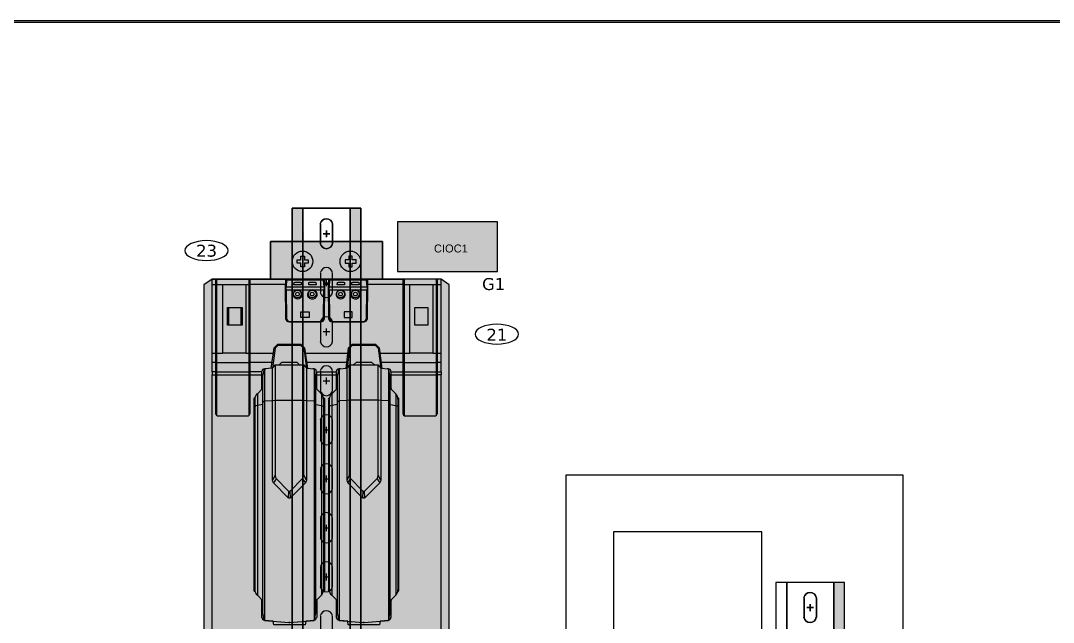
# Model space of a CAD drawing. Extents: x 9438 to 11125, y 1800 to 2873.
# Drawn here: x 9957 to 10476, y 2570 to 2873 of the extents above; entities that cross this region are included whole.
import ezdxf

# ---------------------------------------------------------------- set-up
doc = ezdxf.new("R2010")
doc.units = 0
doc.header["$LTSCALE"] = 10
doc.header["$MEASUREMENT"] = 0
doc.layers.add('G02-1-PRDXXXX-E-MRIO-01-P01-01$0$ANNOTATION', color=7, linetype='Continuous')
doc.layers.add('G02-1-PRDXXXX-E-MRIO-01-P01-01$0$TITLE', color=7, linetype='Continuous')
doc.layers.add('G02-1-PRDXXXX-E-MRIO-01-P01-01$0$View', color=251, linetype='Continuous', plot=False)
doc.styles.add('G02-1-PRDXXXX-E-MRIO-01-P01-01$0$PDF Swiss721BT-BoldCondensed', font='arial.ttf')
doc.styles.add('G02-1-PRDXXXX-E-MRIO-01-P01-01$0$PDF Verdana', font='verdana.ttf')

# ---------------------------------------------------------------- blocks, each defined once
blk = doc.blocks.new('G02-1-PRDXXXX-E-MRIO-01-P01-01$0$DV-54809-ZX-370-003')
at = {"layer": 'G02-1-PRDXXXX-E-MRIO-01-P01-01$0$ANNOTATION', "lineweight": 25}
for points in [[(655.7, 333.27), (655.7, 978.47), (661.12, 978.47), (661.12, 333.27), (661.12, 978.47), (684.83, 978.47), (684.83, 333.27), (684.83, 978.47), (690.24, 978.47), (690.24, 333.27), (690.24, 978.47), (684.83, 978.47), (684.83, 333.27), (684.83, 978.47), (672.97, 978.47), (661.12, 978.47), (661.12, 333.27), (661.12, 978.47), (655.7, 978.47)], [(708.7, 946.63), (758.83, 946.63), (758.83, 971.69), (708.7, 971.69), (708.7, 946.63), (758.83, 946.63), (758.83, 971.69), (708.7, 971.69)], [(669.92, 960.69), (669.92, 970.51)], [(672.97, 967.29), (672.97, 964.07)], [(676.02, 970.51), (676.02, 960.69)], [(644.86, 942.91), (644.86, 961.7), (701.08, 961.7), (701.08, 942.91)], [(701.08, 942.91), (701.08, 961.7), (644.86, 961.7), (644.86, 942.91)], [(674.67, 965.6), (671.28, 965.6)], [(661.8, 952.56), (663.66, 952.56), (663.66, 950.86), (661.8, 950.86), (661.8, 949), (660.1, 949), (660.1, 950.86), (658.24, 950.86), (658.24, 952.56), (660.1, 952.56), (660.1, 954.42), (661.8, 954.42)], [(684.15, 952.56), (682.29, 952.56), (682.29, 950.86), (684.15, 950.86), (684.15, 949), (685.84, 949), (685.84, 950.86), (687.87, 950.86), (687.87, 952.56), (685.84, 952.56), (685.84, 954.42), (684.15, 954.42)], [(620.81, 940.2), (632.33, 940.2), (632.33, 905.65), (620.81, 905.65)], [(671.45, 942.4), (652.82, 942.4), (652.65, 939.01), (671.79, 939.01)], [(657.73, 941.38), (659.25, 941.38), (659.76, 941.38), (660.27, 941.21), (660.27, 940.03), (656.55, 940.03), (656.71, 941.21), (657.22, 941.38)], [(665.01, 941.38), (666.54, 941.38), (667.21, 941.38), (667.55, 941.21), (667.72, 940.03), (664, 940.03), (664, 941.21), (664.5, 941.38)], [(693.12, 942.4), (674.5, 942.4), (674.33, 939.01), (693.46, 939.01)], [(679.41, 941.38), (680.93, 941.38), (681.44, 941.38), (681.95, 941.21), (681.95, 940.03), (678.22, 940.03), (678.39, 941.21), (678.9, 941.38)], [(686.69, 941.38), (688.38, 941.38), (688.89, 941.38), (689.23, 941.21), (689.4, 940.03), (685.67, 940.03), (685.67, 941.21), (686.18, 941.38)], [(714.8, 940.2), (726.48, 940.2), (726.48, 905.65), (714.8, 905.65)], [(669.75, 921.57), (670.43, 921.74), (670.94, 922.08), (671.28, 922.58), (671.45, 923.26), (671.62, 937.32), (666.71, 937.32), (665.86, 937.49), (665.01, 937.32), (659.25, 937.32), (658.41, 937.49), (657.56, 937.32), (652.65, 937.32), (652.82, 923.26), (652.99, 922.58), (653.33, 922.08), (653.84, 921.74), (654.51, 921.57)], [(691.43, 921.57), (692.11, 921.74), (692.62, 922.08), (692.95, 922.58), (693.12, 923.26), (693.29, 937.32), (688.38, 937.32), (687.54, 937.49), (686.69, 937.32), (680.93, 937.32), (680.08, 937.49), (679.24, 937.32), (674.33, 937.32), (674.5, 923.26), (674.67, 922.58), (675, 922.08), (675.51, 921.74), (676.19, 921.57)], [(623.18, 928.68), (629.79, 928.68), (629.79, 919.71), (623.18, 919.71)], [(623.86, 928.68), (630.47, 928.68), (630.47, 919.71), (623.86, 919.71)], [(664.17, 926.48), (664.17, 923.6), (660.1, 923.6), (660.1, 926.48)], [(681.78, 926.48), (681.78, 923.6), (685.84, 923.6), (685.84, 926.48)], [(717.34, 928.68), (723.94, 928.68), (723.94, 919.71), (717.34, 919.71)], [(661.46, 844.35), (661.46, 899.89), (662.81, 898.2), (662.81, 841.81)], [(683.64, 840.45), (684.66, 841.98), (685, 842.65), (684.66, 843.33), (684.49, 844.35), (684.49, 899.89), (683.13, 898.2), (683.13, 841.81), (683.3, 841.13)], [(698.88, 844.35), (698.88, 899.89), (700.24, 898.2), (700.24, 841.81)], [(641.81, 771.36), (640.97, 775.09), (640.97, 894.13), (641.81, 897.86)], [(667.55, 894.13), (666.71, 897.86), (666.71, 771.36), (667.55, 775.09)], [(679.24, 771.36), (678.39, 775.09), (678.39, 894.13), (679.24, 897.86)], [(704.98, 894.13), (704.13, 897.86), (704.13, 771.36), (704.98, 775.09)], [(916.15, 285.01), (933.42, 285.01), (933.42, 790.5), (928, 790.5), (928, 285.01), (928, 790.5), (916.15, 790.5), (904.3, 790.5), (904.3, 285.01), (904.3, 790.5), (898.88, 790.5), (898.88, 285.01)], [(933.42, 285.01), (933.42, 790.5), (928, 790.5), (928, 285.01), (928, 790.5), (904.3, 790.5), (904.3, 285.01), (904.3, 790.5), (898.88, 790.5), (898.88, 285.01)], [(913.1, 772.88), (913.1, 782.71)], [(916.15, 779.49), (916.15, 776.1)], [(919.2, 782.71), (919.2, 772.88)], [(917.84, 777.8), (914.46, 777.8)], [(654.01, 770.34), (654.51, 770.34), (666.71, 771.36), (662.47, 771.02), (662.13, 769.16), (646.38, 769.16), (646.05, 771.02), (641.81, 771.36)], [(691.43, 770.34), (691.94, 770.34), (704.13, 771.36), (699.9, 771.02), (699.56, 769.16), (683.81, 769.16), (683.64, 771.02), (679.24, 771.36)]]:
    blk.add_lwpolyline(points, close=True, dxfattribs=at)
at = {"layer": 'G02-1-PRDXXXX-E-MRIO-01-P01-01$0$ANNOTATION', "color": 7, "lineweight": 0, "true_color": 0xffffff}
blk.add_lwpolyline([(684.83, 333.27), (684.83, 978.47), (684.83, 333.27)], close=True, dxfattribs=at)
at = {"layer": 'G02-1-PRDXXXX-E-MRIO-01-P01-01$0$ANNOTATION', "lineweight": 25}
for points in [[(675.97, 970.63, 0.838664), (669.8, 970.63, -0.838664)], [(669.8, 960.76, 0.845828), (675.97, 960.76, -0.845828)], [(919.15, 782.83, 0.838679), (912.98, 782.83, -0.838679)], [(912.98, 772.96, 0.845694), (919.15, 772.96, -0.845694)]]:
    blk.add_lwpolyline(points, format="xyb", close=True, dxfattribs=at)
for points in [[(672.97, 963.9), (672.97, 967.29)], [(671.28, 965.6), (674.67, 965.6)], [(669.92, 945.95), (669.92, 936.13)], [(676.02, 936.13), (676.02, 945.95)], [(617.26, 896.34), (615.39, 896.34), (615.39, 940.2), (615.39, 940.53), (615.39, 942.91), (611.33, 940.03), (611.33, 759.68)], [(734.61, 759.68), (734.61, 940.03), (730.55, 942.91), (615.39, 942.91), (611.33, 940.03), (611.33, 759.68)], [(734.61, 759.68), (734.61, 940.03), (730.55, 942.91), (711.92, 942.91), (711.92, 874.15)], [(615.39, 942.91), (711.75, 942.91)], [(615.39, 940.2), (617.26, 940.2)], [(617.26, 875.17), (617.26, 942.91)], [(617.77, 874.15), (617.77, 942.91)], [(617.77, 940.2), (620.81, 940.2)], [(632.33, 940.2), (634.02, 940.2)], [(634.02, 874.15), (634.02, 942.91)], [(634.53, 875.17), (634.53, 942.91)], [(711.41, 940.2), (693.63, 940.2), (693.46, 922.92), (693.29, 922.41), (692.95, 921.74), (692.28, 921.4), (691.77, 921.23), (676.02, 921.23), (675.34, 921.4), (674.67, 921.74), (674.33, 922.41), (674.16, 922.92), (673.99, 940.2), (671.96, 940.2), (671.79, 922.92), (671.62, 922.41), (671.28, 921.74), (670.6, 921.4), (670.09, 921.23), (654.34, 921.23), (653.67, 921.4), (652.99, 921.74), (652.65, 922.41), (652.48, 922.92), (652.31, 940.2), (634.53, 940.2)], [(652.31, 942.91), (652.31, 940.2)], [(652.82, 942.23), (652.82, 942.91)], [(671.28, 941.04), (674.67, 941.04)], [(671.62, 942.91), (671.45, 942.23)], [(671.96, 942.91), (671.96, 940.2)], [(672.97, 939.35), (672.97, 942.74)], [(673.99, 942.91), (673.99, 940.2)], [(674.5, 942.23), (674.5, 942.91)], [(693.29, 942.91), (693.12, 942.23)], [(693.63, 942.91), (693.63, 940.2)], [(711.41, 875.17), (711.41, 942.91)], [(711.92, 940.2), (714.8, 940.2)], [(726.48, 940.2), (728.18, 940.2)], [(728.18, 874.15), (728.18, 942.91)], [(728.69, 875.17), (728.69, 942.91)], [(728.69, 896.34), (730.55, 896.34), (730.55, 940.53), (730.55, 942.91)], [(728.69, 940.2), (730.55, 940.2)], [(652.65, 937.32), (652.65, 939.01)], [(671.79, 939.01), (671.62, 937.32)], [(674.33, 937.32), (674.33, 939.01)], [(693.46, 939.01), (693.29, 937.32)], [(669.92, 921.4), (669.92, 911.41)], [(676.02, 911.41), (676.02, 921.4)], [(671.28, 916.49), (674.67, 916.49)], [(672.97, 914.63), (672.97, 918.01)], [(648.59, 910.22), (648.59, 909.71), (647.06, 908.19), (645.71, 898.2), (647.06, 899.89), (647.06, 844.35), (647.23, 843.33), (647.57, 842.65), (647.23, 841.98), (646.22, 840.45), (645.88, 841.13), (645.71, 841.81), (645.71, 898.2), (641.81, 897.86), (642.49, 897.86)], [(645.2, 898.03), (646.55, 908.36), (648.42, 910.22), (660.1, 910.22), (661.96, 908.36), (663.32, 898.03)], [(648.59, 909.71), (659.93, 909.71)], [(659.93, 910.22), (659.93, 909.71), (661.46, 908.19), (662.81, 898.2), (666.71, 897.86), (666.03, 897.86)], [(682.79, 898.03), (683.98, 908.36), (685.84, 910.22), (697.53, 910.22), (699.39, 908.36), (700.74, 898.03)], [(686.01, 910.22), (686.01, 909.71), (684.49, 908.19), (683.3, 898.2)], [(686.01, 909.71), (697.36, 909.71)], [(697.36, 910.22), (697.36, 909.71), (698.88, 908.19), (700.24, 898.2), (704.13, 897.86), (703.45, 897.86)], [(615.39, 905.65), (617.26, 905.65)], [(617.77, 905.65), (620.81, 905.65)], [(632.33, 905.65), (634.02, 905.65)], [(634.53, 905.65), (646.22, 905.65)], [(662.3, 905.65), (683.64, 905.65)], [(699.73, 905.65), (711.41, 905.65)], [(711.92, 905.65), (714.8, 905.65)], [(726.48, 905.65), (728.18, 905.65)], [(728.69, 905.65), (730.55, 905.65)], [(617.26, 900.91), (615.39, 900.91)], [(617.77, 900.91), (634.02, 900.91)], [(645.71, 900.91), (634.53, 900.91)], [(647.06, 899.89), (661.46, 899.89)], [(649.09, 899.89), (650.45, 901.08), (658.07, 901.08), (659.42, 899.89)], [(683.13, 900.91), (662.81, 900.91)], [(679.91, 897.86), (679.24, 897.86), (683.13, 898.2)], [(684.49, 899.89), (698.88, 899.89)], [(686.52, 899.89), (688.04, 901.08), (695.49, 901.08), (697.02, 899.89)], [(711.41, 900.91), (700.24, 900.91)], [(711.92, 900.91), (728.18, 900.91)], [(730.55, 900.91), (728.69, 900.91)], [(615.39, 896.34), (615.39, 894.81)], [(615.39, 759.68), (615.39, 894.81), (617.26, 894.81)], [(617.77, 896.34), (634.02, 896.34)], [(617.77, 894.81), (634.02, 894.81)], [(640.46, 887.87), (640.46, 896.34), (634.53, 896.34)], [(634.53, 894.81), (640.46, 894.81)], [(668.06, 887.87), (668.06, 896.34), (677.88, 896.34), (677.88, 887.87)], [(668.06, 894.81), (677.88, 894.81)], [(669.92, 896.67), (669.92, 886.85)], [(672.97, 890.07), (672.97, 893.46)], [(676.02, 886.85), (676.02, 896.67)], [(705.49, 887.87), (705.49, 896.34), (711.41, 896.34)], [(705.49, 894.81), (711.41, 894.81)], [(711.92, 896.34), (728.18, 896.34)], [(711.92, 894.81), (728.18, 894.81)], [(730.55, 759.68), (730.55, 894.81), (728.69, 894.81)], [(730.55, 896.34), (730.55, 894.81)], [(640.97, 888.04), (638.26, 885.16), (638.26, 784.06), (640.97, 781.18)], [(667.55, 888.04), (670.43, 885.16), (670.43, 784.06), (667.55, 781.18)], [(671.28, 891.76), (674.67, 891.76)], [(678.39, 888.04), (675.68, 885.16), (675.68, 784.06), (678.39, 781.18)], [(704.98, 888.04), (707.86, 885.16), (707.86, 784.06), (704.98, 781.18)], [(636.9, 883.3), (637.24, 883.47)], [(674.67, 883.47), (674.33, 883.3)], [(636.56, 786.77), (636.56, 882.28)], [(637.07, 786.77), (637.07, 882.45)], [(640.97, 879.91), (638.26, 879.4), (637.58, 879.23), (637.24, 879.23), (637.07, 878.89)], [(640.97, 881.1), (641.81, 881.77), (645.71, 881.94), (647.06, 882.11), (647.57, 882.11), (647.91, 882.11), (660.61, 882.11), (660.95, 882.11), (661.46, 882.11), (662.81, 881.94), (666.71, 881.77), (667.55, 881.1)], [(667.55, 879.91), (670.43, 879.4), (670.94, 879.23), (671.28, 879.23), (671.45, 878.89)], [(671.45, 882.45), (671.45, 786.77)], [(671.96, 882.28), (671.96, 786.77)], [(673.99, 882.28), (673.99, 786.77)], [(674.5, 786.77), (674.5, 882.45)], [(678.39, 879.91), (675.68, 879.4), (675, 879.23), (674.67, 879.23), (674.5, 878.89)], [(704.98, 881.1), (704.13, 881.77), (700.24, 881.94), (698.88, 882.11), (698.03, 882.11), (685.33, 882.11), (685, 882.11), (684.49, 882.11), (683.13, 881.94), (679.24, 881.77), (678.39, 881.1)], [(704.98, 879.91), (707.86, 879.4), (708.36, 879.23), (708.7, 879.23), (708.87, 878.89)], [(708.87, 882.45), (708.87, 786.77)], [(709.38, 786.77), (709.38, 882.28)], [(633.35, 873.98), (618.44, 873.98)], [(727.5, 873.98), (712.6, 873.98)], [(669.92, 872.12), (669.92, 862.13)], [(671.28, 867.21), (674.67, 867.21)], [(672.97, 865.52), (672.97, 868.73)], [(676.02, 862.13), (676.02, 872.12)], [(669.92, 847.4), (669.92, 837.57)], [(676.02, 837.57), (676.02, 847.4)], [(647.06, 844.35), (645.71, 841.81)], [(654.68, 836.39), (654.34, 836.22), (653.84, 836.39), (647.57, 842.65)], [(660.95, 842.65), (661.29, 841.98), (662.3, 840.45), (654.85, 833), (654.68, 836.39), (660.95, 842.65), (661.29, 843.33), (661.46, 844.35)], [(662.81, 841.81), (662.64, 841.13), (662.3, 840.45)], [(671.28, 842.48), (674.67, 842.48)], [(672.97, 840.79), (672.97, 844.18)], [(684.49, 844.35), (683.13, 841.81)], [(692.11, 836.39), (691.77, 836.22), (691.26, 836.39), (685, 842.65)], [(698.37, 842.65), (698.71, 841.98), (699.73, 840.45), (692.28, 833), (692.11, 836.39), (698.37, 842.65), (698.71, 843.33), (698.88, 844.35)], [(700.24, 841.81), (700.07, 841.13), (699.73, 840.45)], [(962.89, 748.16), (962.89, 844.35), (793.21, 844.35), (793.21, 308.54), (711.75, 308.54), (711.75, 362.56)], [(654.85, 833), (654.51, 832.83), (654.01, 832.83), (653.67, 833), (646.22, 840.45)], [(653.84, 836.39), (653.67, 833)], [(692.28, 833), (691.94, 832.83), (691.43, 832.83), (691.09, 833), (683.64, 840.45)], [(691.26, 836.39), (691.09, 833)], [(669.92, 822.84), (669.92, 812.85)], [(676.02, 812.85), (676.02, 822.84)], [(891.76, 745.11), (891.76, 815.9), (817.25, 815.9), (817.25, 295.17), (634.7, 295.17), (635.38, 362.56)], [(671.28, 817.93), (674.67, 817.93)], [(672.97, 816.24), (672.97, 819.45)], [(669.92, 798.12), (669.92, 788.29)], [(672.97, 791.51), (672.97, 794.9)], [(676.02, 788.29), (676.02, 798.12)], [(671.28, 793.21), (674.67, 793.21)], [(637.24, 785.75), (636.9, 785.92)], [(674.33, 785.92), (674.67, 785.75)], [(640.46, 772.88), (640.46, 781.35)], [(668.06, 781.35), (668.06, 772.88)], [(677.88, 781.35), (677.88, 772.88)], [(705.49, 772.88), (705.49, 781.35)], [(916.15, 776.1), (916.15, 779.49)], [(914.46, 777.8), (917.84, 777.8)], [(669.92, 773.56), (669.92, 763.57)], [(676.02, 763.57), (676.02, 773.56)]]:
    blk.add_lwpolyline(points, dxfattribs=at)
at = {"layer": 'G02-1-PRDXXXX-E-MRIO-01-P01-01$0$ANNOTATION', "color": 7, "lineweight": 0, "true_color": 0xffffff}
for points in [[(644.86, 942.91), (644.86, 961.7)], [(708.7, 946.63), (758.83, 946.63)]]:
    blk.add_lwpolyline(points, dxfattribs=at)
at = {"layer": 'G02-1-PRDXXXX-E-MRIO-01-P01-01$0$ANNOTATION', "lineweight": 0}
blk.add_lwpolyline([(672.97, 942.91), (672.97, 942.91)], dxfattribs=at)
at = {"layer": 'G02-1-PRDXXXX-E-MRIO-01-P01-01$0$ANNOTATION', "lineweight": 25}
for points in [[(666.71, 937.32, -1.938474), (663.49, 935.29), (663.66, 935.96), (664, 936.47), (664.5, 936.98), (665.01, 937.32)], [(688.38, 937.32, -1.938474), (685.16, 935.29), (685.33, 935.96), (685.67, 936.47), (686.18, 936.98), (686.69, 937.32)], [(671.28, 883.47), (671.62, 883.3, -0.199642), (671.96, 882.37)], [(709.38, 882.37, 0.199647), (709.04, 883.3), (708.7, 883.47)], [(671.96, 786.86, -0.199213), (671.62, 785.92), (671.28, 785.75)], [(708.7, 785.75), (709.04, 785.92, 0.199219), (709.38, 786.86)]]:
    blk.add_lwpolyline(points, format="xyb", dxfattribs=at)
for centre, radius in [((660.86, 951.8), 5.17), ((684.91, 951.8), 5.17), ((658.32, 935.37), 1.95), ((658.32, 935.37), 0.932), ((665.77, 935.37), 1.95), ((665.77, 935.37), 0.931), ((680, 935.37), 1.95), ((680, 935.37), 0.931), ((687.45, 935.37), 1.95), ((687.45, 935.37), 0.931)]:
    blk.add_circle(centre, radius, dxfattribs=at)
for centre, radius, start, end in [((672.89, 945.53), 3.13, 10.0287, 169.9702), ((658.41, 935.2), 2.28, 111.7709, 68.2291), ((672.89, 936.72), 3.13, 189.5492, 350.4511), ((680.08, 935.2), 2.28, 111.7709, 68.2291), ((672.89, 920.81), 3.13, 10.0006, 169.9983), ((672.89, 912), 3.13, 189.5489, 350.4514), ((672.89, 896.25), 3.13, 10.0006, 169.9983), ((641.9, 896.42), 1.44, 94.6979, 179.9948), ((666.45, 896.42), 1.44, 359.9932, 85.2515), ((679.32, 896.42), 1.44, 94.696, 179.9967), ((703.88, 896.42), 1.44, 0.0033, 85.304), ((638.03, 887.95), 2.43, 351.708, 0.0038), ((670.31, 887.95), 2.42, 179.9907, 188.32), ((675.47, 887.95), 2.42, 351.68, 0.0093), ((707.9, 887.95), 2.42, 179.9795, 188.3088), ((637.66, 882.37), 1.27, 134.8697, 180.0412), ((640.88, 882.53), 3.98, 134.9952, 180.0039), ((672.89, 887.44), 3.13, 189.5489, 350.4514), ((667.47, 882.53), 3.98, 359.9978, 45.003), ((675.08, 882.37), 1.27, 134.8751, 180.0358), ((678.31, 882.53), 3.98, 134.9942, 180.0025), ((704.89, 882.53), 3.98, 359.9975, 45.0058), ((618.36, 875.25), 1.1, 179.9797, 270.0167), ((633.26, 875.25), 1.1, 269.9805, 0.0195), ((672.89, 871.53), 3.13, 10.0019, 169.997), ((712.51, 875.25), 1.1, 179.9774, 270.019), ((727.42, 875.25), 1.1, 269.981, 0.0226), ((672.89, 862.72), 3.13, 189.5492, 350.4511), ((672.89, 846.97), 3.13, 10.0019, 169.997), ((672.89, 838.17), 3.13, 189.5492, 350.4511), ((672.89, 822.42), 3.13, 10.0019, 169.997), ((672.89, 813.44), 3.13, 189.5492, 350.4511), ((672.89, 797.69), 3.13, 10.0019, 169.997), ((637.66, 786.86), 1.27, 180.006, 225.0831), ((640.88, 786.86), 3.98, 179.9961, 225.0057), ((672.89, 788.89), 3.13, 189.5492, 350.4511), ((667.47, 786.86), 3.98, 314.996, 0.0022), ((675.09, 786.86), 1.27, 180.0114, 225.0777), ((678.31, 786.86), 3.98, 179.9975, 225.0067), ((704.89, 786.86), 3.98, 314.9933, 0.0025), ((638.03, 781.44), 2.43, 359.9962, 8.292), ((670.31, 781.44), 2.42, 171.68, 180.0093), ((675.47, 781.44), 2.42, 359.9907, 8.32), ((707.9, 781.44), 2.42, 171.6912, 180.0205), ((672.89, 773.14), 3.13, 10.0019, 169.997), ((641.9, 772.97), 1.44, 180.0351, 265.2146), ((654.26, 773.69), 3.18, 265.5645, 274.4355), ((666.45, 772.97), 1.44, 274.836, 359.9769), ((679.32, 772.97), 1.44, 180.0332, 265.2165), ((691.68, 773.69), 3.18, 265.5645, 274.4355), ((703.88, 772.97), 1.44, 274.7835, 359.9668)]:
    blk.add_arc(centre, radius, start, end, dxfattribs=at)
for points in [[(612.6, 962.21), (606.57, 962.21), (601.68, 959.97), (601.68, 957.22)], [(623.52, 957.22), (623.52, 959.97), (618.63, 962.21), (612.6, 962.21)], [(601.68, 957.22), (601.68, 954.46), (606.57, 952.22), (612.6, 952.22)], [(612.6, 952.22), (618.63, 952.22), (623.52, 954.46), (623.52, 957.22)], [(758.57, 920.21), (752.54, 920.21), (747.65, 917.98), (747.65, 915.22)], [(769.5, 915.22), (769.5, 917.98), (764.61, 920.21), (758.57, 920.21)], [(747.65, 915.22), (747.65, 912.46), (752.54, 910.22), (758.57, 910.22)], [(758.57, 910.22), (764.61, 910.22), (769.5, 912.46), (769.5, 915.22)]]:
    blk.add_open_spline(points, degree=3, dxfattribs=at)
at = {"layer": 'G02-1-PRDXXXX-E-MRIO-01-P01-01$0$ANNOTATION', "color": 7, "true_color": 0xffffff, "transparency": 33554559}
for points in [[(661.12, 978.47), (655.7, 978.47), (684.83, 333.27)], [(655.7, 978.47), (684.83, 333.27), (655.7, 333.27)], [(690.24, 333.27), (690.24, 978.47), (684.83, 333.27)], [(690.24, 978.47), (684.83, 333.27), (684.83, 978.47)], [(708.7, 971.69), (758.83, 971.69), (708.7, 946.63)], [(758.83, 971.69), (708.7, 946.63), (758.83, 946.63)], [(701.08, 942.91), (701.08, 961.7), (644.86, 942.91)], [(701.08, 961.7), (644.86, 942.91), (644.86, 961.7)], [(734.61, 940.03), (611.33, 940.03), (730.55, 942.91)], [(611.33, 940.03), (730.55, 942.91), (615.39, 942.91)], [(611.33, 759.68), (644.69, 759.68), (734.61, 940.03)], [(611.33, 940.03), (611.33, 759.68), (734.61, 940.03)], [(644.69, 759.68), (734.61, 940.03), (734.61, 759.68)], [(933.42, 285.01), (933.42, 790.5), (928, 790.5)]]:
    blk.add_solid(points, dxfattribs=at)
at = {"layer": 'G02-1-PRDXXXX-E-MRIO-01-P01-01$0$ANNOTATION', "attachment_point": 4}
for s, insert, char_height, style in [('23', (607.4, 957.11), 6.006, 'G02-1-PRDXXXX-E-MRIO-01-P01-01$0$PDF Verdana'), ('CIOC1', (726.95, 958.24), 3.994, 'G02-1-PRDXXXX-E-MRIO-01-P01-01$0$PDF Swiss721BT-BoldCondensed'), ('G1', (751.16, 940.35), 6.006, 'G02-1-PRDXXXX-E-MRIO-01-P01-01$0$PDF Verdana'), ('21', (753.36, 914.95), 6.006, 'G02-1-PRDXXXX-E-MRIO-01-P01-01$0$PDF Verdana')]:
    blk.add_mtext(s, dxfattribs=dict(at, insert=insert, char_height=char_height, style=style))

msp = doc.modelspace()

# ---------------------------------------------------------------- linework, layer by layer
at = {"layer": 'G02-1-PRDXXXX-E-MRIO-01-P01-01$0$TITLE'}
msp.add_lwpolyline([(9437.72, 2872.74), (11125.26, 2872.74), (11125.26, 1884.07), (9437.72, 1884.07)], close=True, dxfattribs=at)
at = {"layer": 'G02-1-PRDXXXX-E-MRIO-01-P01-01$0$View'}
msp.add_lwpolyline([(9437.72, 2872), (11123.72, 2872), (11123.72, 1886), (9437.72, 1886)], close=True, dxfattribs=at)

# ---------------------------------------------------------------- block references
msp.add_blockref('G02-1-PRDXXXX-E-MRIO-01-P01-01$0$DV-54809-ZX-370-003', (9437.72, 1800))

doc.saveas('drawing.dxf')
